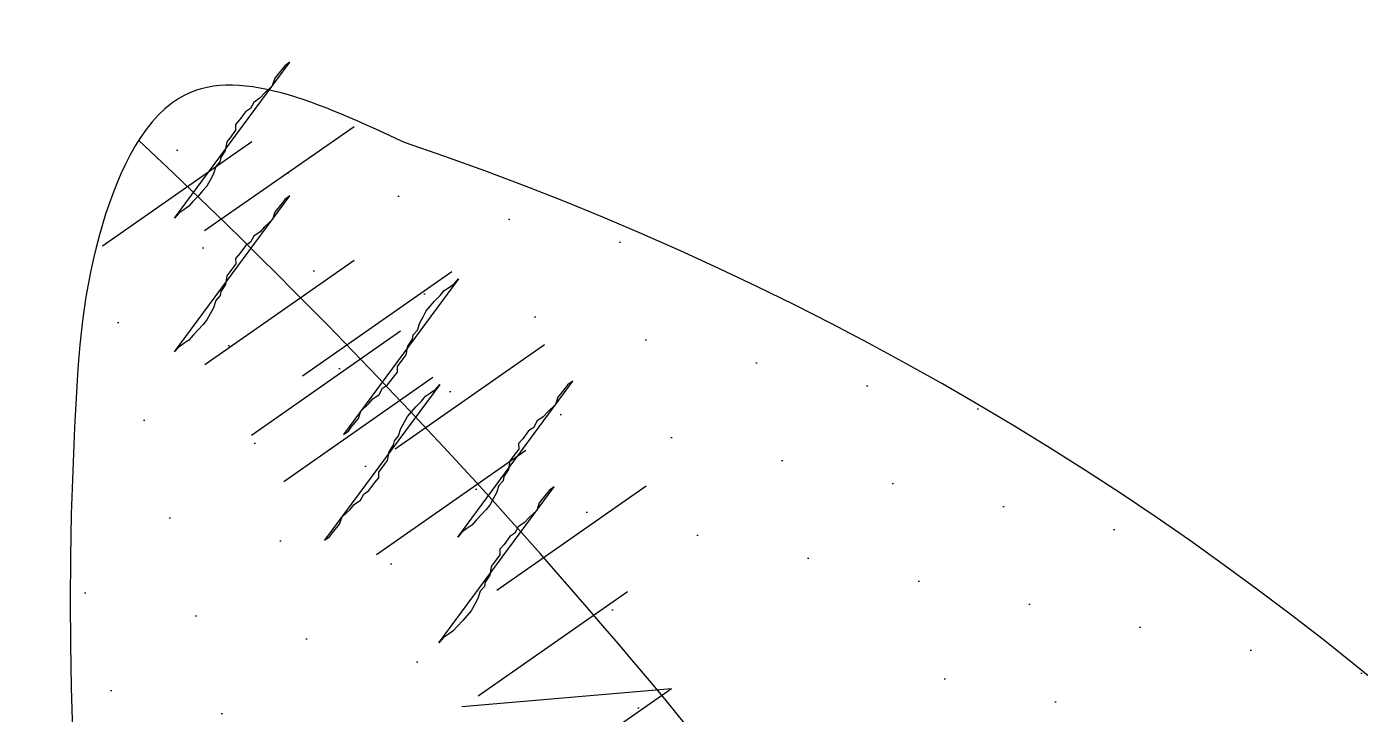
# Model space of a CAD drawing. Extents: x 3694 to 117786, y 20013 to 108631.
# Drawn here: x 83660.3 to 83807.7, y 31888.5 to 31964.5 of the extents above; entities that cross this region are included whole.
import ezdxf

# ---------------------------------------------------------------- set-up
doc = ezdxf.new("R2010")
doc.units = 0
doc.header["$LTSCALE"] = 1000
doc.header["$MEASUREMENT"] = 0
doc.layers.add('家具', color=253, linetype='Continuous')

msp = doc.modelspace()

# ---------------------------------------------------------------- hatches: boundary and pattern name
at = {"layer": '家具'}
h = msp.add_hatch(dxfattribs=at)
h.set_pattern_fill('DOTS', color=8, scale=335.28, angle=-90, style=0)
h.set_pattern_definition([(270, (111256.24, 11180.682), (20.955, -10.4775), [0, -20.955])])
edge = h.paths.add_edge_path()
edge.add_spline(control_points=[(84027.16, 30063.85), (84028.98, 30072.91), (84030.76, 30081.94), (84036.2, 30110.34), (84039.63, 30129.63), (84045.57, 30168.04), (84048.03, 30187.08), (84052.63, 30231.65), (84054.5, 30257.25), (84059.26, 30334.96), (84061.29, 30388.06), (84068.2, 30468.76), (84071.14, 30495.82), (84077.22, 30536.43), (84079.52, 30549.98), (84084.8, 30577.05), (84087.81, 30590.64), (84095.16, 30620.11), (84099.6, 30635.84), (84107.31, 30661.97), (84110.52, 30672.52), (84113.69, 30682.96)], knot_values=[0.007594, 0.007594, 0.007594, 0.007594, 1.009332, 1.009332, 3.166904, 3.166904, 5.324476, 5.324476, 8.146714, 8.146714, 13.786985, 13.786985, 16.607121, 16.607121, 18.017189, 18.017189, 19.427256, 19.427256, 21.1184, 21.1184, 22.28816, 22.28816, 22.28816, 22.28816], degree=3, periodic=0)
edge.add_ellipse((82197.12, 31244.76), major_axis=(1412.24, 1412.24), ratio=1, start_angle=-61.33744, end_angle=-48.55715)
edge.add_ellipse((82197.12, 30996.93), major_axis=(1412.24, -1412.24), ratio=1, start_angle=48.55715, end_angle=61.33744)
edge.add_spline(control_points=[(84113.69, 31558.74), (84110.52, 31569.18), (84107.31, 31579.73), (84099.6, 31605.86), (84095.16, 31621.58), (84087.81, 31651.06), (84084.8, 31664.64), (84079.52, 31691.71), (84077.22, 31705.26), (84071.14, 31745.88), (84068.2, 31772.93), (84063.11, 31832.35), (84061.27, 31864.62), (84059.55, 31896.49)], knot_values=[0.007594, 0.007594, 0.007594, 0.007594, 1.177354, 1.177354, 2.868498, 2.868498, 4.278566, 4.278566, 5.688634, 5.688634, 8.508769, 8.508769, 11.917873, 11.917873, 11.917873, 11.917873], degree=3, periodic=0)
edge.add_ellipse((84053.78, 31918.92), major_axis=(16.38, 16.38), ratio=1, start_angle=225.8035, end_angle=239.4175, ccw=False)
edge.add_ellipse((83918.21, 32282.88), major_axis=(290.11, 290.11), ratio=1, start_angle=234.5429, end_angle=244.3435, ccw=False)
edge.add_ellipse((84698.51, 31759.47), major_axis=(510.62, -510.62), ratio=1, start_angle=215.53018, end_angle=236.27845)
edge.add_ellipse((88465.5, 31287.67), major_axis=(3173.05, -3173.05), ratio=1, start_angle=220.77532, end_angle=231.64202)
edge.add_ellipse((85006.46, 30385.32), major_axis=(756.09, 756.09), ratio=1, start_angle=113.99303, end_angle=139.47779)
edge.add_ellipse((83926.8, 30275.82), major_axis=(20.78, -20.78), ratio=1, start_angle=29.3497, end_angle=107.314, ccw=False)
edge.add_ellipse((83668.52, 30519.22), major_axis=(269.53, -269.53), ratio=1, start_angle=326.0697, end_angle=363.7487, ccw=False)
edge.add_ellipse((83393.06, 30299.27), major_axis=(269.54, 269.54), ratio=1, start_angle=289.4364, end_angle=291.1525, ccw=False)
edge.add_ellipse((83677.76, 28632.01), major_axis=(1063.44, 1063.44), ratio=1, start_angle=35.30529, end_angle=42.74492, ccw=False)
edge.add_ellipse((83881.45, 29903.69), major_axis=(153.1, -153.1), ratio=1, start_angle=92.7042, end_angle=121.7648, ccw=False)
edge = h.paths.add_edge_path()
edge.add_ellipse((83967.44, 29947.42), major_axis=(59.62, 59.62), ratio=1, start_angle=248.1335, end_angle=277.7179)
edge.add_ellipse((83918.65, 29975.41), major_axis=(99.2, 99.2), ratio=1, start_angle=-79.3068, end_angle=-64.3192)
edge.add_ellipse((83793.85, 31486.22), major_axis=(1116.04, -1116.04), ratio=1, start_angle=303.32412, end_angle=324.37805, ccw=False)
edge.add_spline(control_points=[(83474.44, 29940.56), (83474.24, 29938.38), (83473.38, 29928.79), (83472.8, 29918.78), (83471.94, 29909.38)], knot_values=[0, 0, 0, 0, 0.241803, 1.05283, 1.05283, 1.05283, 1.05283], degree=3, periodic=0)
edge.add_ellipse((83434.03, 29912.68), major_axis=(26.91, 26.91), ratio=1, start_angle=238.7768, end_angle=310.2728, ccw=False)
edge.add_ellipse((83764.21, 33919.22), major_axis=(2868.19, -2868.19), ratio=1, start_angle=310.45931, end_angle=318.34045)
edge = h.paths.add_edge_path()
edge.add_ellipse((83967.44, 32294.28), major_axis=(59.62, -59.62), ratio=1, start_angle=82.2821, end_angle=111.8665)
edge.add_ellipse((83764.21, 28322.47), major_axis=(2868.19, 2868.19), ratio=1, start_angle=41.65955, end_angle=49.5441)
edge.add_ellipse((83433.85, 32328.98), major_axis=(26.91, -26.91), ratio=1, start_angle=49.9835, end_angle=121.3236, ccw=False)
edge.add_spline(control_points=[(83471.76, 32332.29), (83472.1, 32328.59), (83472.38, 32325.15), (83472.62, 32321.89)], knot_values=[0, 0, 0, 0, 0.318986, 0.318986, 0.318986, 0.318986], degree=3, periodic=0)
edge.add_ellipse((83902.11, 28776.02), major_axis=(2525.63, -2525.63), ratio=1, start_angle=132.87541, end_angle=141.90623, ccw=False)
edge = h.paths.add_edge_path()
edge.add_ellipse((83753.55, 31858.43), major_axis=(221.16, -221.16), ratio=1, start_angle=219.856, end_angle=290.932)
edge.add_ellipse((83844.27, 31598.98), major_axis=(155.45, -155.45), ratio=1, start_angle=231.8282, end_angle=294.8811)
edge.add_ellipse((83220.82, 31223.88), major_axis=(405.32, 405.32), ratio=1, start_angle=285.52623, end_angle=332.11357, ccw=False)
edge.add_ellipse((83930.83, 30642.74), major_axis=(258.82, 258.82), ratio=1, start_angle=80.1983, end_angle=130.5063)
edge.add_ellipse((83656.39, 30409.28), major_axis=(196.09, -196.09), ratio=1, start_angle=154.0385, end_angle=216.6924)
edge.add_ellipse((83742.32, 29953.05), major_axis=(433.68, 433.68), ratio=1, start_angle=80.98112, end_angle=109.87818)
edge.add_ellipse((98874.49, 31069.66), major_axis=(11109.23, 11109.23), ratio=1, start_angle=138.124167, end_angle=138.714391)
edge.add_spline(control_points=[(83196.67, 30051.87), (83203.7, 30051.43), (83210.85, 30051.33), (83218.35, 30051.61)], knot_values=[2.29351, 2.29351, 2.29351, 2.29351, 2.979733, 2.979733, 2.979733, 2.979733], degree=3, periodic=0)
edge.add_spline(control_points=[(83218.35, 30051.61), (83222.57, 30051.77), (83233.93, 30052.49), (83249.9, 30054.55), (83246.24, 30068.3), (83249.98, 30072.08), (83252.76, 30073.65)], knot_values=[2.979733, 2.979733, 2.979733, 2.979733, 3.365456, 3.990522, 4.278466, 4.605763, 4.605763, 4.605763, 4.605763], degree=3, periodic=0)
edge.add_spline(control_points=[(83252.76, 30073.65), (83255.54, 30075.24), (83259.12, 30076.38), (83262.7, 30077.53)], knot_values=[4.605763, 4.605763, 4.605763, 4.605763, 4.934211, 4.934211, 4.934211, 4.934211], degree=3, periodic=0)
edge.add_ellipse((83677.76, 28632.01), major_axis=(1063.44, 1063.44), ratio=1, start_angle=52.79563, end_angle=61.02051, ccw=False)
edge.add_ellipse((83606.44, 30391.82), major_axis=(212.58, 212.58), ratio=1, start_angle=165.6336, end_angle=198.8131, ccw=False)
edge.add_ellipse((83606.54, 30073.2), major_axis=(217.18, -217.18), ratio=1, start_angle=151.0252, end_angle=192.4103, ccw=False)
edge.add_ellipse((83958.57, 30199.82), major_axis=(331.09, -331.09), ratio=1, start_angle=177.8464, end_angle=203.8963, ccw=False)
edge.add_ellipse((83391.45, 30184.46), major_axis=(308.61, 308.61), ratio=1, start_angle=2.0534, end_angle=10.2604, ccw=False)
edge.add_spline(control_points=[(83688.81, 30503.94), (83697.76, 30496.89), (83720.2, 30479.21), (83710.43, 30542.46), (83733.44, 30577.51), (83760.67, 30637.11), (83728.07, 30702.74), (83747.31, 30784.51), (83763.25, 30871.34), (83822.93, 30907.48), (83831.55, 30963.02), (83864.41, 30951.2), (83865.9, 30968.36), (83866.58, 30977.3)], knot_values=[28.726228, 28.726228, 28.726228, 28.726228, 29.65137, 31.045535, 32.970907, 34.80046, 37.537981, 40.132447, 43.737998, 46.299248, 47.538816, 48.20545, 48.984057, 48.984057, 48.984057, 48.984057], degree=3, periodic=0)
edge.add_ellipse((77579.69, 31139.04), major_axis=(4446.97, 4446.97), ratio=1, start_angle=-46.473696, end_angle=-42.846266)
edge.add_spline(control_points=[(83864.22, 31375.39), (83862.81, 31389.27), (83859.64, 31413.78), (83816.07, 31444.79), (83795.34, 31513.37), (83759.89, 31577.02), (83771.15, 31648.5), (83734.39, 31671.16), (83702.03, 31758.01), (83701.46, 31736.77)], knot_values=[0, 0, 0, 0, 1.426784, 2.507846, 5.446644, 8.794162, 10.36551, 12.195062, 14.476347, 14.476347, 14.476347, 14.476347], degree=3, periodic=0)
edge.add_ellipse((84094.56, 31991.16), major_axis=(331.09, -331.09), ratio=1, start_angle=233.19, end_angle=257.9077, ccw=False)
edge.add_ellipse((83779.73, 32193.24), major_axis=(217.18, -217.18), ratio=1, start_angle=244.676, end_angle=286.061, ccw=False)
edge.add_ellipse((83708.43, 31882.7), major_axis=(212.58, 212.58), ratio=1, start_angle=85.1447, end_angle=91.4527, ccw=False)
edge.add_ellipse((83674.22, 33494.6), major_axis=(983.78, 983.78), ratio=1, start_angle=208.08803, end_angle=218.41184, ccw=False)
edge.add_spline(control_points=[(83269.5, 32163.5), (83263.99, 32165.3), (83258.48, 32167.11), (83255.89, 32170.49)], knot_values=[4.42753, 4.42753, 4.42753, 4.42753, 4.934211, 4.934211, 4.934211, 4.934211], degree=3, periodic=0)
edge.add_ellipse((83748.32, 32290.22), major_axis=(358.34, -358.34), ratio=1, start_angle=238.6648, end_angle=277.8164)
h = msp.add_hatch(dxfattribs=at)
h.set_pattern_fill('DOTS', color=8, scale=111.76, angle=-102.9138, style=0)
h.set_pattern_definition([(257.0862396, (81255.587, 124441.551), (6.0278136, -4.96520334), [0, -6.985])])
edge = h.paths.add_edge_path()
edge.add_spline(control_points=[(83856.5, 31953.63), (83864.26, 31955.34), (83878.87, 31958.56), (83883.12, 31984.5), (83895.07, 31979.29), (83899.84, 31977.21)], knot_values=[0, 0, 0, 0, 0.799096, 1.505125, 1.97631, 1.97631, 1.97631, 1.97631], degree=3, periodic=0)
edge.add_ellipse((83521.13, 32020.6), major_axis=(269.54, -269.54), ratio=1, start_angle=38.4632, end_angle=87.3867)
edge.add_ellipse((83494.62, 32059.96), major_axis=(266.7, -266.7), ratio=1, start_angle=388.6261, end_angle=440.2378, ccw=False)
h = msp.add_hatch(dxfattribs=at)
h.set_pattern_fill('DOTS', color=8, scale=178.816, angle=-75.176, style=0)
h.set_pattern_definition([(284.824, (101930.321, 25839.525), (12.2337153, -2.5426225), [0, -11.176])])
edge = h.paths.add_edge_path(flags=17)
edge.add_ellipse((83915.63, 31730.59), major_axis=(23.26, -23.26), ratio=1, start_angle=217.5984, end_angle=267.3946, ccw=False)
edge.add_ellipse((83799.74, 31750.41), major_axis=(59.9, -59.9), ratio=1, start_angle=350.6584, end_angle=394.3992, ccw=False)
edge.add_ellipse((83849.14, 31728.17), major_axis=(32.95, 32.95), ratio=1, start_angle=224.9829, end_angle=289.9024)
edge = h.paths.add_edge_path(flags=17)
edge.add_ellipse((83207.06, 31455.32), major_axis=(481.37, 481.37), ratio=1, start_angle=-26.32292, end_angle=-25.58827)
edge.add_ellipse((83794.32, 31678.84), major_axis=(38.8, 38.8), ratio=1, start_angle=246.3634, end_angle=317.8577, ccw=False)
edge.add_ellipse((83821.56, 31607.61), major_axis=(15.13, 15.13), ratio=1, start_angle=-72.1862, end_angle=64.8218, ccw=False)
edge.add_ellipse((83764.83, 31647.86), major_axis=(64.2, -64.2), ratio=1, start_angle=11.5675, end_angle=61.2891)
edge = h.paths.add_edge_path()
edge.add_ellipse((83592.24, 31627.53), major_axis=(242.04, 242.04), ratio=1, start_angle=-23.3258, end_angle=26.2846)
edge.add_spline(control_points=[(83702.07, 31951.72), (83692.71, 31956.05), (83680.8, 31961.56), (83673.94, 31953.92), (83672.68, 31951.95)], knot_values=[0, 0, 0, 0, 1.422385, 1.810205, 1.810205, 1.810205, 1.810205], degree=3, periodic=0)
edge.add_ellipse((83207.06, 31455.32), major_axis=(481.37, -481.37), ratio=1, start_angle=87.25264, end_angle=91.84549, ccw=False)
edge.add_ellipse((83621.54, 31620.82), major_axis=(216.1, -216.1), ratio=1, start_angle=66.8908, end_angle=117.9895, ccw=False)
edge.add_ellipse((83489.29, 31518.74), major_axis=(331.35, -331.35), ratio=1, start_angle=389.5675, end_angle=432.453, ccw=False)
edge.add_ellipse((82955.3, 31231.73), major_axis=(706.38, 706.38), ratio=1, start_angle=321.74638, end_angle=324.35087, ccw=False)
edge.add_spline(control_points=[(83947.35, 31349.08), (83950.99, 31349.87), (83961.34, 31354.85), (83961.14, 31366.89), (83961.01, 31375.02)], knot_values=[0, 0, 0, 0, 0.581976, 1.791185, 1.791185, 1.791185, 1.791185], degree=3, periodic=0)
edge.add_ellipse((83462.29, 31501.18), major_axis=(363.75, -363.75), ratio=1, start_angle=30.8042, end_angle=74.4304)
edge = h.paths.add_edge_path()
edge.add_spline(control_points=[(83919.17, 31361.95), (83924.71, 31356.17), (83932.41, 31348.14), (83944.24, 31348.4), (83947.35, 31349.08)], knot_values=[1.791185, 1.791185, 1.791185, 1.791185, 3.069002, 3.567392, 3.567392, 3.567392, 3.567392], degree=3, periodic=0)
edge.add_ellipse((82955.3, 31231.73), major_axis=(706.38, -706.38), ratio=1, start_angle=51.74638, end_angle=54.35087)
edge.add_ellipse((84171.31, 31718.01), major_axis=(281.07, 281.07), ratio=1, start_angle=145.8922, end_angle=189.5904, ccw=False)
edge.add_ellipse((84134.96, 31878.81), major_axis=(300.8, -300.8), ratio=1, start_angle=220.3807, end_angle=258.6818, ccw=False)
edge.add_ellipse((83207.06, 31455.32), major_axis=(481.37, 481.37), ratio=1, start_angle=-2.74736, end_angle=1.84549)
edge.add_spline(control_points=[(83672.68, 31951.95), (83670.77, 31948.95), (83666.44, 31937.44), (83665.93, 31927.14), (83665.59, 31920.22)], knot_values=[1.810205, 1.810205, 1.810205, 1.810205, 2.398758, 3.598447, 3.598447, 3.598447, 3.598447], degree=3, periodic=0)
edge.add_ellipse((84053.76, 31900.89), major_axis=(274.82, 274.82), ratio=1, start_angle=132.1487, end_angle=176.9725)
edge.add_ellipse((84068.81, 31626.94), major_axis=(215.18, 215.18), ratio=1, start_angle=132.3565, end_angle=195.5463)

# ---------------------------------------------------------------- linework, layer by layer
at = {"layer": '家具', "color": 8, "linetype": 'Continuous'}
for p, q in [((83679.97, 31941.97, 0), (83696.48, 31953.5, 0)), ((83679.97, 31941.97, 0), (83696.48, 31953.5, 0)), ((83679.97, 31941.97, 0), (83696.48, 31953.5, 0)), ((83679.97, 31941.97, 0), (83696.48, 31953.5, 0)), ((83668.69, 31940.28, 0), (83685.2, 31951.81, 0)), ((83668.69, 31940.28, 0), (83685.2, 31951.81, 0)), ((83668.69, 31940.28, 0), (83685.2, 31951.81, 0)), ((83668.69, 31940.28, 0), (83685.2, 31951.81, 0)), ((83679.98, 31927.18, 0), (83696.49, 31938.71, 0)), ((83679.98, 31927.18, 0), (83696.49, 31938.71, 0)), ((83679.98, 31927.18, 0), (83696.49, 31938.71, 0)), ((83679.98, 31927.18, 0), (83696.49, 31938.71, 0)), ((83707.29, 31937.41, 0), (83690.78, 31925.88, 0)), ((83707.29, 31937.41, 0), (83690.78, 31925.88, 0)), ((83707.29, 31937.41, 0), (83690.78, 31925.88, 0)), ((83707.29, 31937.41, 0), (83690.78, 31925.88, 0)), ((83701.63, 31930.85, 0), (83685.13, 31919.32, 0)), ((83701.63, 31930.85, 0), (83685.13, 31919.32, 0)), ((83701.63, 31930.85, 0), (83685.13, 31919.32, 0)), ((83701.63, 31930.85, 0), (83685.13, 31919.32, 0)), ((83717.53, 31929.35, 0), (83701.03, 31917.82, 0)), ((83717.53, 31929.35, 0), (83701.03, 31917.82, 0)), ((83717.53, 31929.35, 0), (83701.03, 31917.82, 0)), ((83717.53, 31929.35, 0), (83701.03, 31917.82, 0)), ((83705.21, 31925.72, 0), (83688.71, 31914.19, 0)), ((83705.21, 31925.72, 0), (83688.71, 31914.19, 0)), ((83705.21, 31925.72, 0), (83688.71, 31914.19, 0)), ((83705.21, 31925.72, 0), (83688.71, 31914.19, 0)), ((83715.46, 31917.66, 0), (83698.96, 31906.13, 0)), ((83715.46, 31917.66, 0), (83698.96, 31906.13, 0)), ((83715.46, 31917.66, 0), (83698.96, 31906.13, 0)), ((83715.46, 31917.66, 0), (83698.96, 31906.13, 0)), ((83712.28, 31902.22, 0), (83728.78, 31913.75, 0)), ((83712.28, 31902.22, 0), (83728.78, 31913.75, 0)), ((83712.28, 31902.22, 0), (83728.78, 31913.75, 0)), ((83712.28, 31902.22, 0), (83728.78, 31913.75, 0)), ((83710.2, 31890.54, 0), (83726.71, 31902.07, 0)), ((83710.2, 31890.54, 0), (83726.71, 31902.07, 0)), ((83710.2, 31890.54, 0), (83726.71, 31902.07, 0)), ((83710.2, 31890.54, 0), (83726.71, 31902.07, 0)), ((83731.56, 31891.32, 0), (83708.4, 31889.32, 0)), ((83731.56, 31891.32, 0), (83708.4, 31889.32, 0)), ((83731.56, 31891.32, 0), (83708.4, 31889.32, 0)), ((83731.56, 31891.32, 0), (83708.4, 31889.32, 0)), ((83731.56, 31891.32, 0), (83715.06, 31879.79, 0)), ((83731.56, 31891.32, 0), (83715.06, 31879.79, 0)), ((83731.56, 31891.32, 0), (83715.06, 31879.79, 0)), ((83731.56, 31891.32, 0), (83715.06, 31879.79, 0))]:
    msp.add_line(p, q, dxfattribs=at)
for points in [[(83689.38, 31960.6), (83688.82, 31960.2), (83688.5, 31959.77), (83687.71, 31958.81), (83687.45, 31957.99), (83686.57, 31957.17), (83686.1, 31956.64), (83685.4, 31956.15), (83685.04, 31955.48), (83684.48, 31955.09), (83683.84, 31954.22), (83683.37, 31953.69), (83683.39, 31953.07), (83682.74, 31952.21), (83682.42, 31951.77), (83682.25, 31950.82), (83681.75, 31950.05), (83681.66, 31949.58), (83681.2, 31949.05), (83680.93, 31948.24), (83680.57, 31947.56), (83680.21, 31946.89), (83679.74, 31946.36), (83679.28, 31945.83), (83678.68, 31945.2), (83678.22, 31944.67), (83677.66, 31944.28), (83677.1, 31943.89), (83676.64, 31943.36)], [(83689.38, 31960.6), (83688.82, 31960.2), (83688.5, 31959.77), (83687.71, 31958.81), (83687.45, 31957.99), (83686.57, 31957.17), (83686.1, 31956.64), (83685.4, 31956.15), (83685.04, 31955.48), (83684.48, 31955.09), (83683.84, 31954.22), (83683.37, 31953.69), (83683.39, 31953.07), (83682.74, 31952.21), (83682.42, 31951.77), (83682.25, 31950.82), (83681.75, 31950.05), (83681.66, 31949.58), (83681.2, 31949.05), (83680.93, 31948.24), (83680.57, 31947.56), (83680.21, 31946.89), (83679.74, 31946.36), (83679.28, 31945.83), (83678.68, 31945.2), (83678.22, 31944.67), (83677.66, 31944.28), (83677.1, 31943.89), (83676.64, 31943.36)], [(83689.38, 31960.6), (83688.82, 31960.2), (83688.5, 31959.77), (83687.71, 31958.81), (83687.45, 31957.99), (83686.57, 31957.17), (83686.1, 31956.64), (83685.4, 31956.15), (83685.04, 31955.48), (83684.48, 31955.09), (83683.84, 31954.22), (83683.37, 31953.69), (83683.39, 31953.07), (83682.74, 31952.21), (83682.42, 31951.77), (83682.25, 31950.82), (83681.75, 31950.05), (83681.66, 31949.58), (83681.2, 31949.05), (83680.93, 31948.24), (83680.57, 31947.56), (83680.21, 31946.89), (83679.74, 31946.36), (83679.28, 31945.83), (83678.68, 31945.2), (83678.22, 31944.67), (83677.66, 31944.28), (83677.1, 31943.89), (83676.64, 31943.36)], [(83689.38, 31960.6), (83688.82, 31960.2), (83688.5, 31959.77), (83687.71, 31958.81), (83687.45, 31957.99), (83686.57, 31957.17), (83686.1, 31956.64), (83685.4, 31956.15), (83685.04, 31955.48), (83684.48, 31955.09), (83683.84, 31954.22), (83683.37, 31953.69), (83683.39, 31953.07), (83682.74, 31952.21), (83682.42, 31951.77), (83682.25, 31950.82), (83681.75, 31950.05), (83681.66, 31949.58), (83681.2, 31949.05), (83680.93, 31948.24), (83680.57, 31947.56), (83680.21, 31946.89), (83679.74, 31946.36), (83679.28, 31945.83), (83678.68, 31945.2), (83678.22, 31944.67), (83677.66, 31944.28), (83677.1, 31943.89), (83676.64, 31943.36)], [(83689.39, 31945.81), (83688.83, 31945.41), (83688.51, 31944.98), (83687.72, 31944.02), (83687.46, 31943.21), (83686.58, 31942.38), (83686.11, 31941.85), (83685.41, 31941.36), (83685.05, 31940.69), (83684.49, 31940.3), (83683.85, 31939.43), (83683.38, 31938.9), (83683.4, 31938.29), (83682.75, 31937.42), (83682.43, 31936.98), (83682.26, 31936.03), (83681.76, 31935.26), (83681.67, 31934.79), (83681.21, 31934.26), (83680.94, 31933.45), (83680.58, 31932.78), (83680.22, 31932.1), (83679.75, 31931.57), (83679.29, 31931.04), (83678.69, 31930.41), (83678.23, 31929.88), (83677.67, 31929.49), (83677.11, 31929.1), (83676.65, 31928.57)], [(83689.39, 31945.81), (83688.83, 31945.41), (83688.51, 31944.98), (83687.72, 31944.02), (83687.46, 31943.21), (83686.58, 31942.38), (83686.11, 31941.85), (83685.41, 31941.36), (83685.05, 31940.69), (83684.49, 31940.3), (83683.85, 31939.43), (83683.38, 31938.9), (83683.4, 31938.29), (83682.75, 31937.42), (83682.43, 31936.98), (83682.26, 31936.03), (83681.76, 31935.26), (83681.67, 31934.79), (83681.21, 31934.26), (83680.94, 31933.45), (83680.58, 31932.78), (83680.22, 31932.1), (83679.75, 31931.57), (83679.29, 31931.04), (83678.69, 31930.41), (83678.23, 31929.88), (83677.67, 31929.49), (83677.11, 31929.1), (83676.65, 31928.57)], [(83689.39, 31945.81), (83688.83, 31945.41), (83688.51, 31944.98), (83687.72, 31944.02), (83687.46, 31943.21), (83686.58, 31942.38), (83686.11, 31941.85), (83685.41, 31941.36), (83685.05, 31940.69), (83684.49, 31940.3), (83683.85, 31939.43), (83683.38, 31938.9), (83683.4, 31938.29), (83682.75, 31937.42), (83682.43, 31936.98), (83682.26, 31936.03), (83681.76, 31935.26), (83681.67, 31934.79), (83681.21, 31934.26), (83680.94, 31933.45), (83680.58, 31932.78), (83680.22, 31932.1), (83679.75, 31931.57), (83679.29, 31931.04), (83678.69, 31930.41), (83678.23, 31929.88), (83677.67, 31929.49), (83677.11, 31929.1), (83676.65, 31928.57)], [(83689.39, 31945.81), (83688.83, 31945.41), (83688.51, 31944.98), (83687.72, 31944.02), (83687.46, 31943.21), (83686.58, 31942.38), (83686.11, 31941.85), (83685.41, 31941.36), (83685.05, 31940.69), (83684.49, 31940.3), (83683.85, 31939.43), (83683.38, 31938.9), (83683.4, 31938.29), (83682.75, 31937.42), (83682.43, 31936.98), (83682.26, 31936.03), (83681.76, 31935.26), (83681.67, 31934.79), (83681.21, 31934.26), (83680.94, 31933.45), (83680.58, 31932.78), (83680.22, 31932.1), (83679.75, 31931.57), (83679.29, 31931.04), (83678.69, 31930.41), (83678.23, 31929.88), (83677.67, 31929.49), (83677.11, 31929.1), (83676.65, 31928.57)], [(83695.3, 31919.42), (83695.86, 31919.81), (83696.18, 31920.24), (83696.96, 31921.21), (83697.23, 31922.02), (83698.11, 31922.85), (83698.57, 31923.38), (83699.27, 31923.87), (83699.64, 31924.54), (83700.2, 31924.93), (83700.84, 31925.79), (83701.3, 31926.33), (83701.29, 31926.94), (83701.93, 31927.81), (83702.26, 31928.24), (83702.42, 31929.19), (83702.93, 31929.96), (83703.01, 31930.44), (83703.48, 31930.97), (83703.74, 31931.78), (83704.11, 31932.45), (83704.47, 31933.12), (83704.93, 31933.65), (83705.39, 31934.18), (83706, 31934.81), (83706.46, 31935.34), (83707.02, 31935.74), (83707.58, 31936.13), (83708.04, 31936.66)], [(83695.3, 31919.42), (83695.86, 31919.81), (83696.18, 31920.24), (83696.96, 31921.21), (83697.23, 31922.02), (83698.11, 31922.85), (83698.57, 31923.38), (83699.27, 31923.87), (83699.64, 31924.54), (83700.2, 31924.93), (83700.84, 31925.79), (83701.3, 31926.33), (83701.29, 31926.94), (83701.93, 31927.81), (83702.26, 31928.24), (83702.42, 31929.19), (83702.93, 31929.96), (83703.01, 31930.44), (83703.48, 31930.97), (83703.74, 31931.78), (83704.11, 31932.45), (83704.47, 31933.12), (83704.93, 31933.65), (83705.39, 31934.18), (83706, 31934.81), (83706.46, 31935.34), (83707.02, 31935.74), (83707.58, 31936.13), (83708.04, 31936.66)], [(83695.3, 31919.42), (83695.86, 31919.81), (83696.18, 31920.24), (83696.96, 31921.21), (83697.23, 31922.02), (83698.11, 31922.85), (83698.57, 31923.38), (83699.27, 31923.87), (83699.64, 31924.54), (83700.2, 31924.93), (83700.84, 31925.79), (83701.3, 31926.33), (83701.29, 31926.94), (83701.93, 31927.81), (83702.26, 31928.24), (83702.42, 31929.19), (83702.93, 31929.96), (83703.01, 31930.44), (83703.48, 31930.97), (83703.74, 31931.78), (83704.11, 31932.45), (83704.47, 31933.12), (83704.93, 31933.65), (83705.39, 31934.18), (83706, 31934.81), (83706.46, 31935.34), (83707.02, 31935.74), (83707.58, 31936.13), (83708.04, 31936.66)], [(83695.3, 31919.42), (83695.86, 31919.81), (83696.18, 31920.24), (83696.96, 31921.21), (83697.23, 31922.02), (83698.11, 31922.85), (83698.57, 31923.38), (83699.27, 31923.87), (83699.64, 31924.54), (83700.2, 31924.93), (83700.84, 31925.79), (83701.3, 31926.33), (83701.29, 31926.94), (83701.93, 31927.81), (83702.26, 31928.24), (83702.42, 31929.19), (83702.93, 31929.96), (83703.01, 31930.44), (83703.48, 31930.97), (83703.74, 31931.78), (83704.11, 31932.45), (83704.47, 31933.12), (83704.93, 31933.65), (83705.39, 31934.18), (83706, 31934.81), (83706.46, 31935.34), (83707.02, 31935.74), (83707.58, 31936.13), (83708.04, 31936.66)], [(83693.22, 31907.74), (83693.78, 31908.13), (83694.11, 31908.56), (83694.89, 31909.52), (83695.16, 31910.34), (83696.04, 31911.16), (83696.5, 31911.69), (83697.2, 31912.18), (83697.57, 31912.85), (83698.13, 31913.24), (83698.77, 31914.11), (83699.23, 31914.64), (83699.22, 31915.26), (83699.86, 31916.12), (83700.18, 31916.56), (83700.35, 31917.51), (83700.86, 31918.28), (83700.94, 31918.75), (83701.4, 31919.28), (83701.67, 31920.09), (83702.03, 31920.77), (83702.4, 31921.44), (83702.86, 31921.97), (83703.32, 31922.5), (83703.93, 31923.13), (83704.39, 31923.66), (83704.95, 31924.05), (83705.51, 31924.44), (83705.97, 31924.97)], [(83693.22, 31907.74), (83693.78, 31908.13), (83694.11, 31908.56), (83694.89, 31909.52), (83695.16, 31910.34), (83696.04, 31911.16), (83696.5, 31911.69), (83697.2, 31912.18), (83697.57, 31912.85), (83698.13, 31913.24), (83698.77, 31914.11), (83699.23, 31914.64), (83699.22, 31915.26), (83699.86, 31916.12), (83700.18, 31916.56), (83700.35, 31917.51), (83700.86, 31918.28), (83700.94, 31918.75), (83701.4, 31919.28), (83701.67, 31920.09), (83702.03, 31920.77), (83702.4, 31921.44), (83702.86, 31921.97), (83703.32, 31922.5), (83703.93, 31923.13), (83704.39, 31923.66), (83704.95, 31924.05), (83705.51, 31924.44), (83705.97, 31924.97)], [(83693.22, 31907.74), (83693.78, 31908.13), (83694.11, 31908.56), (83694.89, 31909.52), (83695.16, 31910.34), (83696.04, 31911.16), (83696.5, 31911.69), (83697.2, 31912.18), (83697.57, 31912.85), (83698.13, 31913.24), (83698.77, 31914.11), (83699.23, 31914.64), (83699.22, 31915.26), (83699.86, 31916.12), (83700.18, 31916.56), (83700.35, 31917.51), (83700.86, 31918.28), (83700.94, 31918.75), (83701.4, 31919.28), (83701.67, 31920.09), (83702.03, 31920.77), (83702.4, 31921.44), (83702.86, 31921.97), (83703.32, 31922.5), (83703.93, 31923.13), (83704.39, 31923.66), (83704.95, 31924.05), (83705.51, 31924.44), (83705.97, 31924.97)], [(83693.22, 31907.74), (83693.78, 31908.13), (83694.11, 31908.56), (83694.89, 31909.52), (83695.16, 31910.34), (83696.04, 31911.16), (83696.5, 31911.69), (83697.2, 31912.18), (83697.57, 31912.85), (83698.13, 31913.24), (83698.77, 31914.11), (83699.23, 31914.64), (83699.22, 31915.26), (83699.86, 31916.12), (83700.18, 31916.56), (83700.35, 31917.51), (83700.86, 31918.28), (83700.94, 31918.75), (83701.4, 31919.28), (83701.67, 31920.09), (83702.03, 31920.77), (83702.4, 31921.44), (83702.86, 31921.97), (83703.32, 31922.5), (83703.93, 31923.13), (83704.39, 31923.66), (83704.95, 31924.05), (83705.51, 31924.44), (83705.97, 31924.97)], [(83720.68, 31925.34), (83720.12, 31924.95), (83719.8, 31924.52), (83719.01, 31923.55), (83718.75, 31922.74), (83717.87, 31921.92), (83717.4, 31921.38), (83716.7, 31920.9), (83716.34, 31920.22), (83715.78, 31919.83), (83715.14, 31918.97), (83714.67, 31918.44), (83714.69, 31917.82), (83714.04, 31916.95), (83713.72, 31916.52), (83713.55, 31915.57), (83713.05, 31914.8), (83712.96, 31914.32), (83712.5, 31913.79), (83712.23, 31912.98), (83711.87, 31912.31), (83711.51, 31911.64), (83711.04, 31911.11), (83710.58, 31910.58), (83709.98, 31909.95), (83709.52, 31909.42), (83708.96, 31909.03), (83708.4, 31908.63), (83707.94, 31908.1)], [(83720.68, 31925.34), (83720.12, 31924.95), (83719.8, 31924.52), (83719.01, 31923.55), (83718.75, 31922.74), (83717.87, 31921.92), (83717.4, 31921.38), (83716.7, 31920.9), (83716.34, 31920.22), (83715.78, 31919.83), (83715.14, 31918.97), (83714.67, 31918.44), (83714.69, 31917.82), (83714.04, 31916.95), (83713.72, 31916.52), (83713.55, 31915.57), (83713.05, 31914.8), (83712.96, 31914.32), (83712.5, 31913.79), (83712.23, 31912.98), (83711.87, 31912.31), (83711.51, 31911.64), (83711.04, 31911.11), (83710.58, 31910.58), (83709.98, 31909.95), (83709.52, 31909.42), (83708.96, 31909.03), (83708.4, 31908.63), (83707.94, 31908.1)], [(83720.68, 31925.34), (83720.12, 31924.95), (83719.8, 31924.52), (83719.01, 31923.55), (83718.75, 31922.74), (83717.87, 31921.92), (83717.4, 31921.38), (83716.7, 31920.9), (83716.34, 31920.22), (83715.78, 31919.83), (83715.14, 31918.97), (83714.67, 31918.44), (83714.69, 31917.82), (83714.04, 31916.95), (83713.72, 31916.52), (83713.55, 31915.57), (83713.05, 31914.8), (83712.96, 31914.32), (83712.5, 31913.79), (83712.23, 31912.98), (83711.87, 31912.31), (83711.51, 31911.64), (83711.04, 31911.11), (83710.58, 31910.58), (83709.98, 31909.95), (83709.52, 31909.42), (83708.96, 31909.03), (83708.4, 31908.63), (83707.94, 31908.1)], [(83720.68, 31925.34), (83720.12, 31924.95), (83719.8, 31924.52), (83719.01, 31923.55), (83718.75, 31922.74), (83717.87, 31921.92), (83717.4, 31921.38), (83716.7, 31920.9), (83716.34, 31920.22), (83715.78, 31919.83), (83715.14, 31918.97), (83714.67, 31918.44), (83714.69, 31917.82), (83714.04, 31916.95), (83713.72, 31916.52), (83713.55, 31915.57), (83713.05, 31914.8), (83712.96, 31914.32), (83712.5, 31913.79), (83712.23, 31912.98), (83711.87, 31912.31), (83711.51, 31911.64), (83711.04, 31911.11), (83710.58, 31910.58), (83709.98, 31909.95), (83709.52, 31909.42), (83708.96, 31909.03), (83708.4, 31908.63), (83707.94, 31908.1)], [(83718.61, 31913.66), (83718.05, 31913.26), (83717.73, 31912.83), (83716.94, 31911.87), (83716.68, 31911.05), (83715.79, 31910.23), (83715.33, 31909.7), (83714.63, 31909.21), (83714.27, 31908.54), (83713.71, 31908.15), (83713.06, 31907.28), (83712.6, 31906.75), (83712.61, 31906.13), (83711.97, 31905.27), (83711.65, 31904.83), (83711.48, 31903.88), (83710.98, 31903.11), (83710.89, 31902.64), (83710.43, 31902.11), (83710.16, 31901.3), (83709.8, 31900.62), (83709.43, 31899.95), (83708.97, 31899.42), (83708.51, 31898.89), (83707.91, 31898.26), (83707.45, 31897.73), (83706.89, 31897.34), (83706.33, 31896.95), (83705.86, 31896.42)], [(83718.61, 31913.66), (83718.05, 31913.26), (83717.73, 31912.83), (83716.94, 31911.87), (83716.68, 31911.05), (83715.79, 31910.23), (83715.33, 31909.7), (83714.63, 31909.21), (83714.27, 31908.54), (83713.71, 31908.15), (83713.06, 31907.28), (83712.6, 31906.75), (83712.61, 31906.13), (83711.97, 31905.27), (83711.65, 31904.83), (83711.48, 31903.88), (83710.98, 31903.11), (83710.89, 31902.64), (83710.43, 31902.11), (83710.16, 31901.3), (83709.8, 31900.62), (83709.43, 31899.95), (83708.97, 31899.42), (83708.51, 31898.89), (83707.91, 31898.26), (83707.45, 31897.73), (83706.89, 31897.34), (83706.33, 31896.95), (83705.86, 31896.42)], [(83718.61, 31913.66), (83718.05, 31913.26), (83717.73, 31912.83), (83716.94, 31911.87), (83716.68, 31911.05), (83715.79, 31910.23), (83715.33, 31909.7), (83714.63, 31909.21), (83714.27, 31908.54), (83713.71, 31908.15), (83713.06, 31907.28), (83712.6, 31906.75), (83712.61, 31906.13), (83711.97, 31905.27), (83711.65, 31904.83), (83711.48, 31903.88), (83710.98, 31903.11), (83710.89, 31902.64), (83710.43, 31902.11), (83710.16, 31901.3), (83709.8, 31900.62), (83709.43, 31899.95), (83708.97, 31899.42), (83708.51, 31898.89), (83707.91, 31898.26), (83707.45, 31897.73), (83706.89, 31897.34), (83706.33, 31896.95), (83705.86, 31896.42)], [(83718.61, 31913.66), (83718.05, 31913.26), (83717.73, 31912.83), (83716.94, 31911.87), (83716.68, 31911.05), (83715.79, 31910.23), (83715.33, 31909.7), (83714.63, 31909.21), (83714.27, 31908.54), (83713.71, 31908.15), (83713.06, 31907.28), (83712.6, 31906.75), (83712.61, 31906.13), (83711.97, 31905.27), (83711.65, 31904.83), (83711.48, 31903.88), (83710.98, 31903.11), (83710.89, 31902.64), (83710.43, 31902.11), (83710.16, 31901.3), (83709.8, 31900.62), (83709.43, 31899.95), (83708.97, 31899.42), (83708.51, 31898.89), (83707.91, 31898.26), (83707.45, 31897.73), (83706.89, 31897.34), (83706.33, 31896.95), (83705.86, 31896.42)]]:
    msp.add_lwpolyline(points, close=True, dxfattribs=at)
at = {"layer": '家具'}
for centre, radius, start, end in [((83207.06, 31455.32, 0), 680.77, 18.33052, 46.84549), ((83592.24, 31627.53, 0), 342.29, 21.6742, 71.2846), ((84094.56, 31991.16, 0), 468.23, 188.19, 212.9077), ((84053.76, 31900.89, 0), 388.65, 177.1487, 221.9725)]:
    msp.add_arc(centre, radius, start, end, dxfattribs=at)
msp.add_open_spline([(83702.07, 31951.72, 0), (83692.71, 31956.05, 0), (83676.93, 31963.36, 0), (83666.55, 31939.67, 0), (83665.93, 31927.14, 0), (83665.59, 31920.22, 0)], degree=3, knots=[0, 0, 0, 0, 23.122288, 38.994209, 58.496348, 58.496348, 58.496348, 58.496348], dxfattribs=at)

doc.saveas('drawing.dxf')
